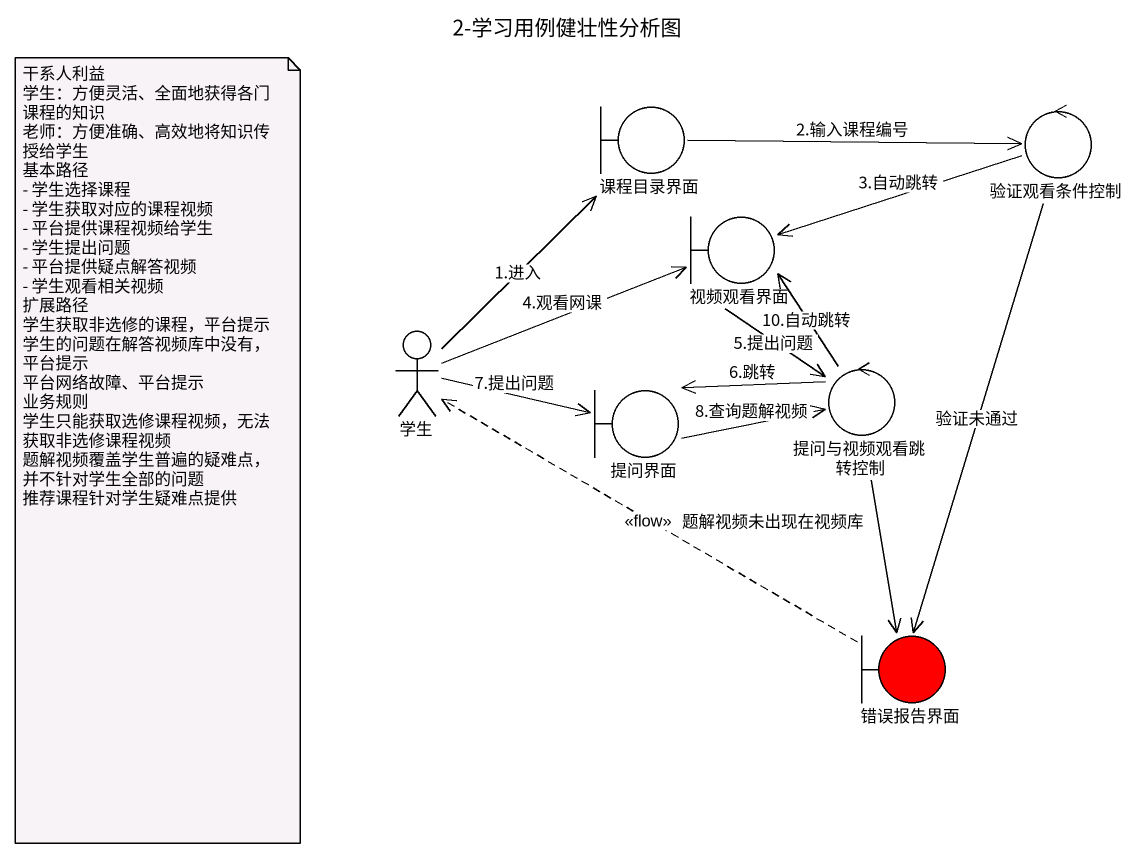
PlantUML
@startuml
title 2-学习用例健壮性分析图
boundary 课程目录界面
control 验证观看条件控制
boundary 视频观看界面
actor 学生
boundary 提问界面
control 提问与视频观看跳转控制
boundary 错误报告界面 #FF0000
课程目录界面 -right-> 验证观看条件控制 : 2.输入课程编号
验证观看条件控制 -left-> 视频观看界面 : 3.自动跳转
验证观看条件控制 --> 错误报告界面 : 验证未通过
学生 -up-> 课程目录界面 : 1.进入
学生 -right-> 视频观看界面 : 4.观看网课
学生 -right-> 提问界面 : 7.提出问题
提问界面 -right-> 提问与视频观看跳转控制 : 8.查询题解视频
提问界面 <-right- 提问与视频观看跳转控制 : 6.跳转
提问与视频观看跳转控制 -up-> 视频观看界面 : 10.自动跳转
提问与视频观看跳转控制 <-up- 视频观看界面 : 5.提出问题
提问与视频观看跳转控制 --> 错误报告界面 : 题解视频未出现在视频库
错误报告界面 .left.> 学生 : <<flow>>
note as N1
  干系人利益
  学生：方便灵活、全面地获得各门课程的知识
  老师：方便准确、高效地将知识传授给学生
  基本路径
  - 学生选择课程
  - 学生获取对应的课程视频
  - 平台提供课程视频给学生
  - 学生提出问题
  - 平台提供疑点解答视频
  - 学生观看相关视频
  扩展路径
  学生获取非选修的课程，平台提示
  学生的问题在解答视频库中没有，平台提示
  平台网络故障、平台提示
  业务规则
  学生只能获取选修课程视频，无法获取非选修课程视频
  题解视频覆盖学生普遍的疑难点，并不针对学生全部的问题
  推荐课程针对学生疑难点提供
end note
@enduml
